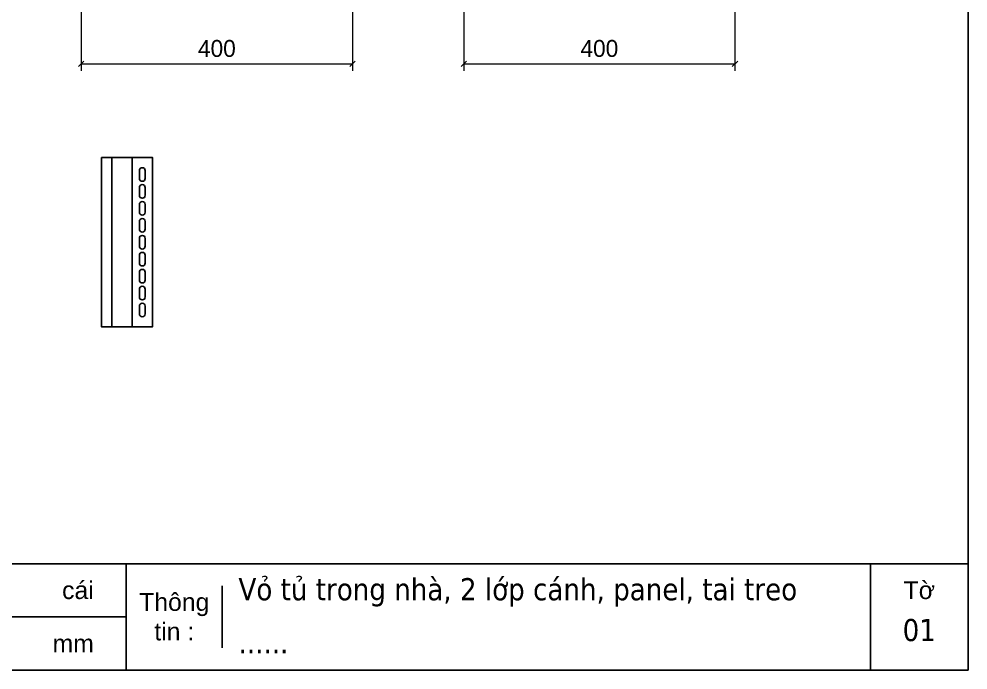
# Model space of a CAD drawing. Header units: millimetres. Extents: x 0 to 3881, y 0 to 2744.
# Drawn here: x 2482 to 3881, y 0 to 961 of the extents above; entities that cross this region are included whole.
import ezdxf
from ezdxf.enums import TextEntityAlignment as Align

# ---------------------------------------------------------------- set-up
doc = ezdxf.new("R2010")
doc.units = ezdxf.units.MM
doc.layers.add('DIM', color=253, linetype='Continuous')
doc.styles.add('Arial', font='arial.ttf')
doc.styles.add('Tahoma (Input Text)', font='tahoma.ttf')
doc.dimstyles.new('Dim-25', dxfattribs={"dimtxt": 25, "dimasz": 8, "dimexe": 10, "dimexo": 15, "dimgap": 10, "dimtad": 1, "dimdec": 0, "dimtxsty": 'Standard', "dimblk": 'OBLIQUE', "dimcen": 10, "dimclrd": 5, "dimclre": 5, "dimclrt": 3, "dimazin": 3, "dimtfac": 1, "dimtdec": 0, "dimtmove": 0, "dimatfit": 3, "dimldrblk": 'OBLIQUE', "dimlwd": 9, "dimlwe": 9})

# ---------------------------------------------------------------- blocks, each defined once
blk = doc.blocks.new('khungtenAsean2')
at = {"color": 7}
for p, q in [((2970, -1980), (0, -1980)), ((2020, -1980), (2020, -2100)), ((2860, -1980), (2860, -2100)), ((2128.3, -2005), (2128.3, -2075)), ((2020, -2040), (0, -2040))]:
    blk.add_line(p, q, dxfattribs=at)
blk.add_lwpolyline([(0, 0), (2970, 0), (2970, -2100), (0, -2100)], close=True, dxfattribs=at)
at = {"color": 2, "char_height": 20, "style": 'Arial'}
for s, insert, width, attachment_point in [('cái', (1947.6, -2010), 917.634, 4), ('Tờ', (2915, -2010), 110, 5), ('Thông\\Ptin :', (2074.2, -2040), 108.311, 5), ('mm', (1936.9, -2070), 917.634, 4)]:
    blk.add_mtext(s, dxfattribs=dict(at, insert=insert, width=width, attachment_point=attachment_point))
at = {"color": 1, "style": 'Tahoma (Input Text)', "flags": 8}
for tag, p in [('#01', (137.1, -2021.3)), ('#03', (506.6, -2019.3)), ('#05', (1106.6, -2021.3)), ('#07', (1834.7, -2021.3)), ('#09', (2146.7, -2021.3)), ('#02', (98.5, -2081.3)), ('#04', (486.1, -2081.3)), ('#06', (1065.3, -2081.3)), ('#08', (1817.4, -2081.3)), ('#10', (2146.7, -2081.3))]:
    blk.add_attdef(tag, p, '', height=25, dxfattribs=at)
blk.add_attdef('#11', text='', height=25, dxfattribs=at).set_placement((2915, -2067.3), align=Align.CENTER)
blk = doc.blocks.new('*D8')
at = {"color": 0, "linetype": 'ByBlock', "lineweight": -2}
for p, q in [((2577.4, 898.2), (2569.4, 890.2)), ((2969.4, 890.2), (2977.4, 898.2))]:
    blk.add_line(p, q, dxfattribs=at)
at = {"layer": 'Defpoints', "color": 0, "ltscale": 3, "transparency": 16777216}
for p in [(2973.4, 1089), (2573.4, 988), (2973.4, 894.2)]:
    blk.add_point(p, dxfattribs=at)
at = {"layer": 'DIM', "color": 5, "lineweight": 9, "ltscale": 3, "transparency": 16777216}
for p, q in [((2973.4, 1074), (2973.4, 884.2)), ((2573.4, 973), (2573.4, 884.2)), ((2573.4, 894.2), (2973.4, 894.2))]:
    blk.add_line(p, q, dxfattribs=at)
at = {"layer": 'DIM', "color": 3, "ltscale": 3, "transparency": 16777216, "insert": (2773.4, 916.9), "char_height": 25, "attachment_point": 5}
blk.add_mtext('400', dxfattribs=at)
blk = doc.blocks.new('_Oblique')
at = {"color": 0, "linetype": 'ByBlock', "lineweight": -2}
blk.add_line((-0.5, -0.5), (0.5, 0.5), dxfattribs=at)
blk = doc.blocks.new('*D9')
at = {"color": 0, "linetype": 'ByBlock', "lineweight": -2}
for p, q in [((3141.5, 898.2), (3133.5, 890.2)), ((3533.5, 890.2), (3541.5, 898.2))]:
    blk.add_line(p, q, dxfattribs=at)
at = {"layer": 'Defpoints', "color": 0, "ltscale": 3, "transparency": 16777216}
for p in [(3537.5, 1089), (3137.5, 988), (3537.5, 894.2)]:
    blk.add_point(p, dxfattribs=at)
at = {"layer": 'DIM', "color": 5, "lineweight": 9, "ltscale": 3, "transparency": 16777216}
for p, q in [((3537.5, 1074), (3537.5, 884.2)), ((3137.5, 973), (3137.5, 884.2)), ((3137.5, 894.2), (3537.5, 894.2))]:
    blk.add_line(p, q, dxfattribs=at)
at = {"layer": 'DIM', "color": 3, "ltscale": 3, "transparency": 16777216, "insert": (3337.5, 916.9), "char_height": 25, "attachment_point": 5}
blk.add_mtext('400', dxfattribs=at)

msp = doc.modelspace()

# ---------------------------------------------------------------- linework, layer by layer
at = {"color": 2, "ltscale": 3}
for p, q in [((2603.4, 756.2), (2603.4, 506.2)), ((2618.4, 756.2), (2618.4, 506.2)), ((2648.4, 756.2), (2648.4, 506.2)), ((2678.4, 756.2), (2678.4, 506.2))]:
    msp.add_line(p, q, dxfattribs=at)
msp.add_lwpolyline([(2603.4, 756.2), (2678.4, 756.2), (2678.4, 506.2), (2603.4, 506.2)], close=True, dxfattribs=at)
for points in [[(2659.2, 725.4), (2659.2, 736.9, -1), (2667.7, 736.9), (2667.7, 725.4, -1)], [(2659.2, 700.4), (2659.2, 711.9, -1), (2667.7, 711.9), (2667.7, 700.4, -1)], [(2659.2, 675.4), (2659.2, 686.9, -1), (2667.7, 686.9), (2667.7, 675.4, -1)], [(2659.2, 650.4), (2659.2, 661.9, -1), (2667.7, 661.9), (2667.7, 650.4, -1)], [(2659.2, 625.4), (2659.2, 636.9, -1), (2667.7, 636.9), (2667.7, 625.4, -1)], [(2659.2, 600.4), (2659.2, 611.9, -1), (2667.7, 611.9), (2667.7, 600.4, -1)], [(2659.2, 575.4), (2659.2, 586.9, -1), (2667.7, 586.9), (2667.7, 575.4, -1)], [(2659.2, 550.4), (2659.2, 561.9, -1), (2667.7, 561.9), (2667.7, 550.4, -1)], [(2659.2, 525.4), (2659.2, 536.9, -1), (2667.7, 536.9), (2667.7, 525.4, -1)]]:
    msp.add_lwpolyline(points, format="xyb", close=True, dxfattribs=at)

# ---------------------------------------------------------------- block references
at = {"color": 7}
ref = msp.add_blockref('khungtenAsean2', (0, 2744.3), dxfattribs=dict(at, xscale=1.306799999998474, yscale=1.306799999998474, zscale=1.306799999998474))
ref.add_attrib('#11', '01', dxfattribs={"color": 1, "height": 32.67, "style": 'Tahoma (Input Text)'}).set_placement((3809.3, 42.7), align=Align.CENTER)
ref.add_attrib('#09', 'Vỏ tủ trong nhà, 2 lớp cánh, panel, tai treo', (2805.3, 102.9), dxfattribs={"color": 1, "height": 32.67, "style": 'Tahoma (Input Text)'})
ref.add_attrib('#10', '......', (2805.3, 24.5), dxfattribs={"color": 1, "height": 32.67, "style": 'Tahoma (Input Text)'})

# ---------------------------------------------------------------- dimensions: what is measured, and where the dimension line sits
at = {"layer": 'DIM', "color": 7, "ltscale": 3}
for base, p1, p2, picture, middle in [((2973.4, 894.2), (2573.4, 988), (2973.4, 1089), '*D8', (2773.4, 916.9)), ((3537.5, 894.2), (3137.5, 988), (3537.5, 1089), '*D9', (3337.5, 916.9))]:
    dim = msp.add_linear_dim(base=base, p1=p1, p2=p2, dimstyle='Dim-25', dxfattribs=at)
    dim.commit()
    dim.dimension.update_dxf_attribs({"geometry": picture, "text_midpoint": middle})

doc.saveas('drawing.dxf')
